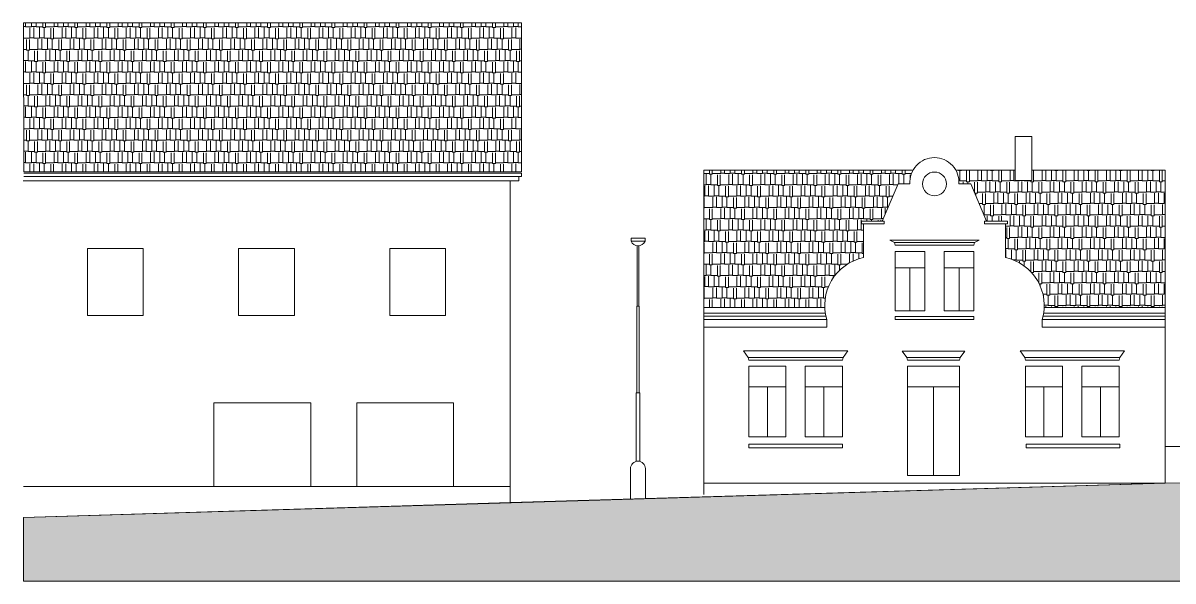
# Model space of a CAD drawing. Header units: metres. Extents: x -45 to 1930, y -347 to 488.
# Drawn here: x 91.9 to 122.81, y -230.52 to -215.51 of the extents above; entities that cross this region are included whole.
import ezdxf

# ---------------------------------------------------------------- set-up
doc = ezdxf.new("R2010")
doc.units = ezdxf.units.M
doc.layers.add('FLOATINGWINDOWS', color=2, linetype='Continuous', plot=False)
doc.layers.add('SRAFY', color=3, linetype='Continuous')

msp = doc.modelspace()

# ---------------------------------------------------------------- hatches: boundary and pattern name
at = {"layer": 'SRAFY', "linetype": 'Continuous', "lineweight": 0}
h = msp.add_hatch(dxfattribs=at)
h.set_pattern_fill('AR-RSHKE', color=256, scale=0.001, style=0)
h.set_pattern_definition([(0, (0, -0.4278), (0.6477, 0.3048), [0.1524, -0.127, 0.1778, -0.0762, 0.2286, -0.1016]), (0, (0.1524, -0.4151), (0.6477, 0.3048), [0.127, -0.4826, 0.1016, -0.1524]), (0, (0.4572, -0.44686), (0.6477, 0.3048), [0.0762, -0.7874]), (90, (0, -0.42781), (-0.2159, 0.3048), [0.2921, -0.9271]), (90, (0.1524, -0.42781), (-0.2159, 0.3048), [0.28575, -0.93345]), (90, (0.2794, -0.42781), (-0.2159, 0.3048), [0.2667, -0.9525]), (90, (0.4572, -0.44686), (-0.2159, 0.3048), [0.2921, -0.9271]), (90, (0.5334, -0.44686), (-0.2159, 0.3048), [0.2921, -0.9271]), (90, (0.762, -0.42781), (-0.2159, 0.3048), [0.2794, -0.9398])])
h.paths.add_polyline_path([(91.911552, -215.51149), (91.921516, -219.51149), (105.295134, -219.51149), (105.295134, -215.51149)])
h = msp.add_hatch(dxfattribs=at)
h.set_pattern_fill('AR-RSHKE', color=256, scale=0.001, style=0)
h.set_pattern_definition([(0, (0, 0.2), (0.6477, 0.3048), [0.1524, -0.127, 0.1778, -0.0762, 0.2286, -0.1016]), (0, (0.1524, 0.2127), (0.6477, 0.3048), [0.127, -0.4826, 0.1016, -0.1524]), (0, (0.4572, 0.18095), (0.6477, 0.3048), [0.0762, -0.7874]), (90, (0, 0.2), (-0.2159, 0.3048), [0.2921, -0.9271]), (90, (0.1524, 0.2), (-0.2159, 0.3048), [0.28575, -0.93345]), (90, (0.2794, 0.2), (-0.2159, 0.3048), [0.2667, -0.9525]), (90, (0.4572, 0.18095), (-0.2159, 0.3048), [0.2921, -0.9271]), (90, (0.5334, 0.18095), (-0.2159, 0.3048), [0.2921, -0.9271]), (90, (0.762, 0.2), (-0.2159, 0.3048), [0.2794, -0.9398])])
h.paths.add_polyline_path([(114.488283, -221.818787), (114.488283, -220.911991), (114.437066, -220.911991), (114.437066, -220.838769), (114.994762, -220.838769), (115.419568, -219.839679), (115.739844, -219.839679, -0.147310237), (115.822654, -219.468446), (110.198246, -219.468446), (110.198246, -223.1663), (113.449064, -223.1663, -0.366432984)])
h = msp.add_hatch(dxfattribs=at)
h.set_pattern_fill('AR-RSHKE', color=256, scale=0.001, style=0)
h.paths.add_polyline_path([(118.567692, -219.742024), (118.567692, -219.468446), (116.972538, -219.468446, -0.147310237), (117.055348, -219.839679), (117.375624, -219.839679), (117.80043, -220.838769), (118.358126, -220.838769), (118.358126, -220.911991), (118.306909, -220.911991), (118.306909, -221.818787, -0.366432984), (119.346128, -223.1663), (122.596946, -223.1663), (122.596946, -219.468446), (119.017692, -219.468446), (119.017692, -219.743444)])
msp.add_hatch(color=251, dxfattribs=at).paths.add_polyline_path([(91.911552, -228.810463), (104.993653, -228.406681), (122.596946, -227.884686), (160.264546, -227.111327), (160.264546, -227.261327), (171.7212, -227.261327), (171.71783, -227.029294), (208.927433, -226.550192), (208.921893, -230.518235), (91.911552, -230.518235)])

# ---------------------------------------------------------------- linework, layer by layer
at = {"linetype": 'Continuous', "lineweight": 0}
for p, q in [((108.244081, -221.295102), (108.244081, -221.381152)), ((108.244081, -221.295102), (108.372833, -221.295102)), ((108.244081, -221.381152), (108.622337, -221.381152)), ((108.372833, -221.295102), (108.622337, -221.295102)), ((108.410283, -223.126865), (108.410283, -221.501602)), ((108.454009, -223.126865), (108.454009, -221.501944)), ((108.622337, -221.295102), (108.622337, -221.381152)), ((108.401221, -225.453179), (108.401221, -223.126865)), ((108.401221, -223.126865), (108.432146, -223.126865)), ((108.463071, -223.126865), (108.432146, -223.126865)), ((108.463071, -225.453179), (108.463071, -223.126865)), ((108.382146, -227.300295), (108.382146, -225.453179)), ((108.382146, -225.453179), (108.482146, -225.453179)), ((108.482146, -227.302385), (108.482146, -225.453179)), ((108.2281, -228.30712), (108.2281, -227.494944)), ((108.6281, -228.298908), (108.6281, -227.494944))]:
    msp.add_line(p, q, dxfattribs=at)
for centre, radius, start, end in [((108.433209, -221.294762), 0.207925, 204.5501216, 335.4498784), ((108.4281, -227.494944), 0.2, 0, 180)]:
    msp.add_arc(centre, radius, start, end, dxfattribs=at)
at = {"layer": 'FLOATINGWINDOWS', "linetype": 'Continuous', "lineweight": 0, "flags": 128}
msp.add_lwpolyline([(91.911552, -228.810463), (104.993653, -228.406681), (122.596946, -227.884686), (160.264546, -227.111327), (160.264546, -227.261327), (171.7212, -227.261327), (171.71783, -227.029294), (208.927433, -226.550192), (208.921893, -230.518235), (91.911552, -230.518235)], close=True, dxfattribs=at)
at = {"layer": 'SRAFY', "linetype": 'Continuous', "lineweight": 0}
for p, q in [((105.295134, -215.51149), (91.911552, -215.51149)), ((91.911552, -215.51149), (91.921516, -219.51149)), ((105.295134, -219.51149), (105.295134, -215.51149)), ((118.567692, -219.742024), (118.567692, -218.560166)), ((118.567692, -218.560166), (119.017692, -218.560166)), ((119.017692, -218.560166), (119.017692, -219.743444)), ((105.295134, -219.51149), (91.921516, -219.51149)), ((105.295134, -219.55379), (91.921516, -219.55379)), ((105.295134, -219.640699), (91.921516, -219.640699)), ((105.226929, -219.640699), (105.226929, -219.759826)), ((105.295134, -219.55379), (105.295134, -219.640699)), ((110.198246, -228.191184), (110.198246, -219.468446)), ((115.822654, -219.468446), (110.198246, -219.468446)), ((118.567692, -219.468446), (116.972538, -219.468446)), ((119.017692, -219.743444), (118.567692, -219.742024)), ((122.596946, -219.468446), (119.017692, -219.468446)), ((122.596946, -227.884686), (122.596946, -219.468446)), ((122.596946, -223.1663), (122.596946, -219.468446)), ((105.226929, -219.759826), (91.902106, -219.759826)), ((104.993653, -219.759826), (104.993653, -228.406681)), ((115.419568, -219.839679), (114.994762, -220.838769)), ((115.739844, -219.839679), (115.419568, -219.839679)), ((117.055348, -219.839679), (117.375624, -219.839679)), ((117.375624, -219.839679), (117.80043, -220.838769)), ((114.994762, -220.838769), (114.488283, -220.838769)), ((114.488283, -220.911991), (114.488283, -221.818787)), ((117.80043, -220.838769), (118.306909, -220.838769)), ((118.306909, -220.911991), (118.306909, -221.818787)), ((93.635184, -221.578816), (95.135184, -221.578816)), ((93.635184, -221.578816), (93.635184, -223.378816)), ((95.135184, -221.578816), (95.135184, -223.378816)), ((97.697633, -221.578816), (99.197633, -221.578816)), ((97.697633, -221.578816), (97.697633, -223.378816)), ((99.197633, -221.578816), (99.197633, -223.378816)), ((101.760081, -221.578816), (103.260081, -221.578816)), ((101.760081, -221.578816), (101.760081, -223.378816)), ((103.260081, -221.578816), (103.260081, -223.378816)), ((115.196358, -221.35062), (117.598834, -221.35062)), ((115.196358, -221.35062), (115.321279, -221.416534)), ((115.321279, -221.416534), (117.473913, -221.416534)), ((115.321279, -221.416534), (115.337675, -221.490254)), ((115.337675, -221.490254), (117.457517, -221.490254)), ((117.473913, -221.416534), (117.457517, -221.490254)), ((117.598834, -221.35062), (117.473913, -221.416534)), ((115.337675, -222.099795), (116.137675, -222.099795)), ((115.737675, -222.099795), (115.737675, -223.254075)), ((116.657517, -222.099795), (117.457517, -222.099795)), ((117.057517, -222.099795), (117.057517, -223.254075)), ((93.635184, -223.378816), (95.135184, -223.378816)), ((97.697633, -223.378816), (99.197633, -223.378816)), ((101.760081, -223.378816), (103.260081, -223.378816)), ((113.449064, -223.1663), (110.198246, -223.1663)), ((113.464131, -223.313739), (110.198246, -223.313739)), ((113.479869, -223.39565), (110.198246, -223.39565)), ((119.315323, -223.39565), (122.596946, -223.39565)), ((119.331061, -223.313739), (122.596946, -223.313739)), ((119.346128, -223.1663), (122.596946, -223.1663)), ((113.503536, -223.485751), (110.198246, -223.485751)), ((113.503536, -223.690964), (110.198246, -223.690964)), ((113.503536, -223.485751), (113.503536, -223.690964)), ((119.291656, -223.485751), (122.596946, -223.485751)), ((119.291656, -223.485751), (119.291656, -223.690964)), ((122.596946, -223.690964), (119.291656, -223.690964)), ((111.264972, -224.332484), (114.067447, -224.332484)), ((111.264972, -224.332484), (111.389893, -224.504496)), ((114.067447, -224.332484), (113.942526, -224.504496)), ((115.533137, -224.333333), (117.21577, -224.333333)), ((115.533137, -224.333333), (115.658058, -224.505345)), ((117.21577, -224.333333), (117.090849, -224.505345)), ((118.69894, -224.332484), (121.501415, -224.332484)), ((118.69894, -224.332484), (118.823861, -224.504496)), ((121.501415, -224.332484), (121.376494, -224.504496)), ((111.389893, -224.504496), (113.942526, -224.504496)), ((111.389893, -224.504496), (111.406288, -224.578216)), ((111.406288, -224.578216), (113.92613, -224.578216)), ((113.942526, -224.504496), (113.92613, -224.578216)), ((115.658058, -224.505345), (117.090849, -224.505345)), ((115.658058, -224.505345), (115.674453, -224.579065)), ((115.674453, -224.579065), (117.074453, -224.579065)), ((117.090849, -224.505345), (117.074453, -224.579065)), ((118.823861, -224.504496), (121.376494, -224.504496)), ((118.823861, -224.504496), (118.840257, -224.578216)), ((118.840257, -224.578216), (121.360099, -224.578216)), ((121.376494, -224.504496), (121.360099, -224.578216)), ((112.406288, -224.742037), (112.406288, -226.642037)), ((119.840257, -224.742037), (119.840257, -226.642037)), ((111.406288, -225.300505), (112.406288, -225.300505)), ((111.906288, -225.300505), (111.906288, -226.642037)), ((112.92613, -225.300505), (113.92613, -225.300505)), ((113.42613, -225.300505), (113.42613, -226.642037)), ((117.074453, -225.296274), (115.674453, -225.296274)), ((116.374453, -225.296274), (116.374453, -227.680574)), ((118.840257, -225.300505), (119.840257, -225.300505)), ((119.340257, -225.300505), (119.340257, -226.642037)), ((120.360099, -225.300505), (121.360099, -225.300505)), ((120.860099, -225.300505), (120.860099, -226.642037)), ((99.633793, -225.730204), (97.033793, -225.730204)), ((97.033793, -225.730204), (97.033793, -227.980204)), ((99.633793, -227.980204), (99.633793, -225.730204)), ((103.471515, -225.730204), (100.871515, -225.730204)), ((100.871515, -225.730204), (100.871515, -227.980204)), ((103.471515, -227.980204), (103.471515, -225.730204)), ((170.340622, -226.904454), (122.596946, -227.884686)), ((134.446259, -226.904454), (122.596946, -226.904454)), ((122.596946, -227.884686), (91.911552, -228.810463)), ((91.911552, -227.980204), (104.993653, -227.980204)), ((99.633793, -227.980204), (97.033793, -227.980204)), ((103.471515, -227.980204), (100.871515, -227.980204)), ((122.596946, -227.884686), (110.198246, -227.884686))]:
    msp.add_line(p, q, dxfattribs=at)
for points in [[(114.437066, -220.838769), (115.050271, -220.838769), (115.050271, -220.911991), (114.437066, -220.911991)], [(118.358126, -220.838769), (117.744921, -220.838769), (117.744921, -220.911991), (118.358126, -220.911991)], [(115.337675, -221.654075), (116.137675, -221.654075), (116.137675, -223.254075), (115.337675, -223.254075)], [(116.657517, -221.654075), (117.457517, -221.654075), (117.457517, -223.254075), (116.657517, -223.254075)], [(115.337675, -223.484415), (117.457517, -223.484415), (117.457517, -223.401644), (115.337675, -223.401644)], [(111.406288, -224.742037), (112.406288, -224.742037), (112.406288, -226.642037), (111.406288, -226.642037)], [(112.92613, -224.742037), (113.92613, -224.742037), (113.92613, -226.642037), (112.92613, -226.642037)], [(115.674453, -224.742037), (117.074453, -224.742037), (117.074453, -227.680574), (115.674453, -227.680574)], [(118.840257, -224.742037), (119.840257, -224.742037), (119.840257, -226.642037), (118.840257, -226.642037)], [(120.360099, -224.742037), (121.360099, -224.742037), (121.360099, -226.642037), (120.360099, -226.642037)], [(111.406288, -226.83402), (113.92613, -226.83402), (113.92613, -226.93993), (111.406288, -226.93993)], [(118.858772, -226.83402), (121.378614, -226.83402), (121.378614, -226.93993), (118.858772, -226.93993)]]:
    msp.add_lwpolyline(points, close=True, dxfattribs=at)
msp.add_circle((116.397596, -219.840578), 0.32082, dxfattribs=at)
for centre, radius, start, end in [((116.397596, -219.79155), 0.659511, 90, 184.1849921), ((116.397596, -219.79155), 0.659511, 355.8150079, 90), ((114.764575, -223.106353), 1.316877, 102.1111346, 196.744504), ((118.030617, -223.106353), 1.316877, 343.255496, 77.8888654)]:
    msp.add_arc(centre, radius, start, end, dxfattribs=at)

doc.saveas('drawing.dxf')
